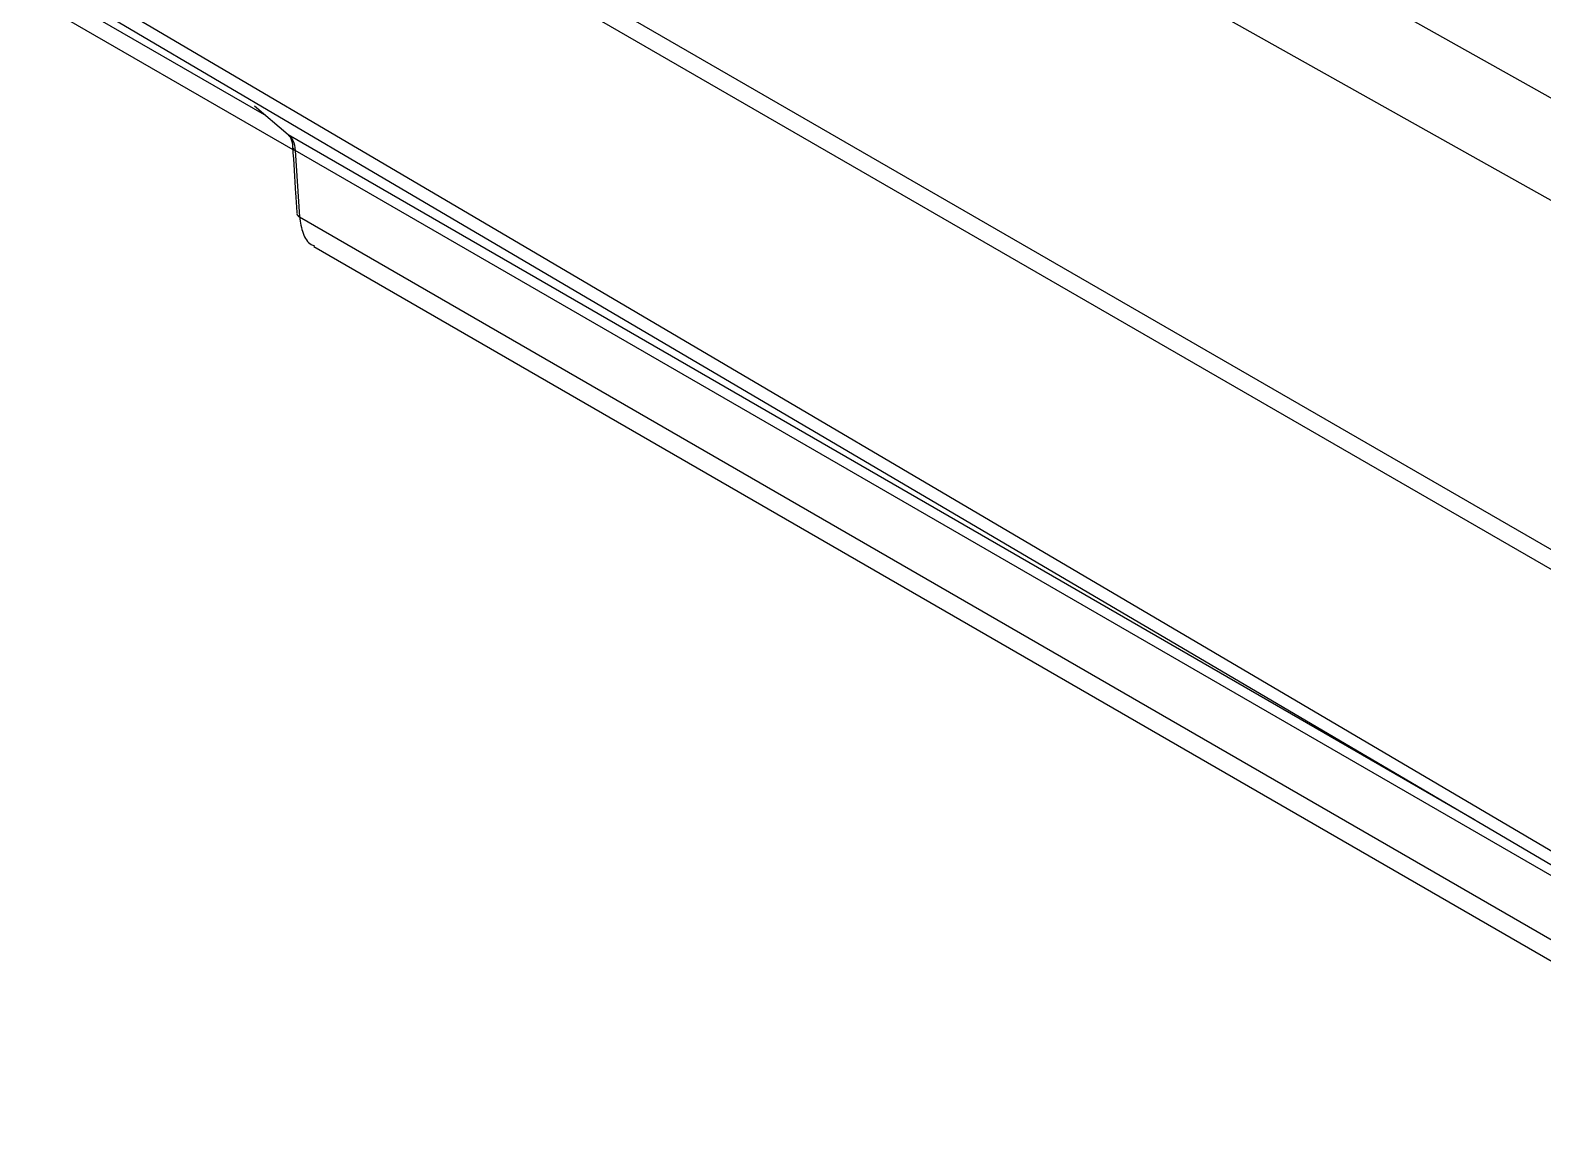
# Model space of a CAD drawing. Extents: x 7 to 113, y 1 to 87.
# Drawn here: x 73.019 to 75.532, y 6.837 to 8.668 of the extents above; entities that cross this region are included whole.
import ezdxf

# ---------------------------------------------------------------- set-up
doc = ezdxf.new("R2010")
doc.units = 0
doc.header["$MEASUREMENT"] = 0
doc.layers.add('OBJECT', color=7, linetype='CONTINUOUS')

msp = doc.modelspace()

# ---------------------------------------------------------------- linework, layer by layer
at = {"layer": 'OBJECT'}
for p, q in [((76.2265, 7.4123), (72.9145, 9.3243)), ((72.9145, 9.2916), (76.2265, 7.3796)), ((73.4082, 8.5272), (72.4266, 9.0939)), ((72.4457, 9.0524), (73.4551, 8.4697)), ((73.3912, 8.5423), (73.4476, 8.4949)), ((73.4476, 8.4949), (75.4192, 7.3567)), ((73.4592, 8.4683), (73.4663, 8.358)), ((76.1593, 6.9096), (73.4592, 8.4683)), ((73.4663, 8.358), (76.0762, 6.8513)), ((73.4903, 8.3088), (76.0404, 6.8367))]:
    msp.add_line(p, q, dxfattribs=at)
at = {"layer": 'OBJECT', "flags": 128}
for points in [[(76.2773, 7.9755), (76.1119, 8.0683), (75.403, 8.4655), (72.9162, 9.8593)], [(73.3661, 9.7788), (73.9092, 9.474), (74.8242, 8.9605), (75.6642, 8.4892)], [(72.9162, 8.8526), (73.0934, 8.7483), (73.8021, 8.3312), (76.1695, 6.9384)], [(72.9395, 8.8146), (73.58, 8.438), (76.1593, 6.9216)]]:
    msp.add_lwpolyline(points, dxfattribs=at)
at = {"layer": 'OBJECT'}
for centre, radius, start, end in [((73.4618, 8.4749), 0.00703, 189.5846, 248.5729), ((73.4688, 8.3645), 0.00702, 190.0702, 248.6985)]:
    msp.add_arc(centre, radius, start, end, dxfattribs=at)
for points, knots in [([(73.4476, 8.4949), (73.4505, 8.4919), (73.4565, 8.4856), (73.4583, 8.4742), (73.4592, 8.4683)], [0, 0, 0, 0, 0.486981, 1, 1, 1, 1]), ([(73.4476, 8.4935), (73.4487, 8.4927), (73.4515, 8.4905), (73.4546, 8.4804), (73.4549, 8.4715), (73.4549, 8.4682)], [0, 0, 0, 0, 0.2865022, 0.740259, 1, 1, 1, 1]), ([(73.4548, 8.4737), (73.4564, 8.448), (73.4587, 8.4112), (73.4612, 8.3744), (73.462, 8.3633)], [0, 0, 0, 0, 0.700005, 1, 1, 1, 1]), ([(73.4663, 8.358), (73.4677, 8.3485), (73.4707, 8.3296), (73.4806, 8.3135), (73.4891, 8.3105), (73.4909, 8.3099)], [0, 0, 0, 0, 0.438906, 0.877849, 1, 1, 1, 1])]:
    msp.add_open_spline(points, degree=3, knots=knots, dxfattribs=at)

doc.saveas('drawing.dxf')
